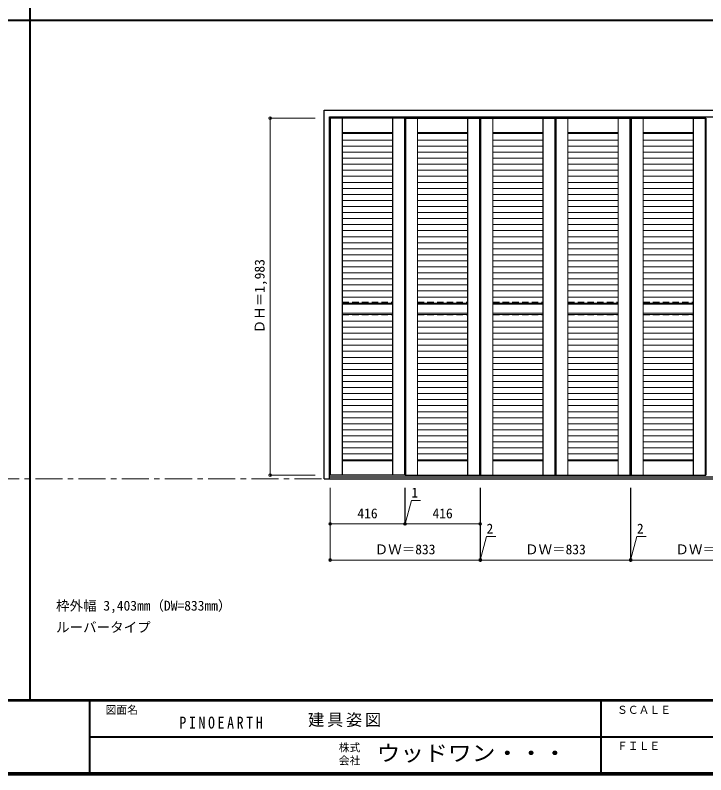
# Model space of a CAD drawing. Units: millimetres, scale not verified. Extents: x -6000 to 5700, y -4307 to 4260.
# Drawn here: x -562 to 3273, y -4205 to 12 of the extents above; entities that cross this region are included whole.
import ezdxf
from ezdxf.enums import TextEntityAlignment as Align

# ---------------------------------------------------------------- set-up
doc = ezdxf.new("R2010")
doc.units = ezdxf.units.MM
doc.header["$LTSCALE"] = 30
doc.header["$PDMODE"] = 32
doc.header["$PDSIZE"] = 15
doc.linetypes.add('CHAIN1', pattern=[8, 5, -1, 1, -1])
doc.linetypes.add('DASHED1', pattern=[1.8, 1.2, -0.6])
for name, color, linetype, lineweight in [('0-1_通り芯', 7, 'CHAIN1', 18), ('0-2_扉', 3, 'Continuous', 25), ('0-3_仕上げ', 7, 'Continuous', 18), ('0-4_枠', 3, 'Continuous', 25), ('0-B_寸法', 4, 'Continuous', 9), ('F-1_枠', 6, 'Continuous', 40)]:
    doc.layers.add(name, color=color, linetype=linetype, lineweight=lineweight)
for name, color, linetype in [('0-A_文字', 7, 'Continuous'), ('F-0_補助線', 7, 'Continuous'), ('F-A_文字', 7, 'Continuous')]:
    doc.layers.add(name, color=color, linetype=linetype)
doc.styles.add('ＭＳ ゴシック', font='')
doc.styles.get('ＭＳ ゴシック').set_extended_font_data('MS Gothic')

msp = doc.modelspace()

# ---------------------------------------------------------------- linework, layer by layer
at = {"layer": '0-1_通り芯'}
msp.add_line((-5490, -2562.5), (5700, -2562.5), dxfattribs=at)
at = {"layer": '0-2_扉'}
for p, q in [((1186.76, -559), (1186.76, -2542)), ((1602.76, -559), (1186.76, -559)), ((1602.76, -559), (1602.76, -2542)), ((1603.76, -559), (1603.76, -2542)), ((1603.76, -559), (2019.76, -559)), ((2019.76, -559), (2019.76, -2542)), ((2021.76, -559), (2021.76, -2542)), ((2021.76, -559), (2437.76, -559)), ((2437.76, -559), (2437.76, -2542)), ((2438.76, -559), (2438.76, -2542)), ((2438.76, -559), (2854.76, -559)), ((2854.76, -559), (2854.76, -2542)), ((2856.76, -559), (3272.76, -559)), ((2856.76, -559), (2856.76, -2542)), ((3272.76, -559), (3272.76, -2542)), ((1602.76, -2542), (1186.76, -2542)), ((1603.76, -2542), (2019.76, -2542)), ((2021.76, -2542), (2437.76, -2542)), ((2438.76, -2542), (2854.76, -2542)), ((2856.76, -2542), (3272.76, -2542))]:
    msp.add_line(p, q, dxfattribs=at)
at = {"layer": '0-3_仕上げ'}
for p, q in [((1189.76, -559), (1189.76, -2542)), ((1254.76, -559), (1254.76, -2542)), ((1255.76, -559), (1255.76, -2542)), ((1533.76, -2542), (1533.76, -559)), ((1534.76, -2542), (1534.76, -559)), ((1599.76, -559), (1599.76, -2542)), ((1606.76, -559), (1606.76, -2542)), ((1671.76, -559), (1671.76, -2542)), ((1672.76, -559), (1672.76, -2542)), ((1950.76, -2542), (1950.76, -559)), ((1951.76, -2542), (1951.76, -559)), ((2016.76, -559), (2016.76, -2542)), ((2024.76, -559), (2024.76, -2542)), ((2089.76, -559), (2089.76, -2542)), ((2090.76, -559), (2090.76, -2542)), ((2368.76, -2542), (2368.76, -559)), ((2369.76, -2542), (2369.76, -559)), ((2434.76, -559), (2434.76, -2542)), ((2441.76, -559), (2441.76, -2542)), ((2506.76, -559), (2506.76, -2542)), ((2507.76, -559), (2507.76, -2542)), ((2785.76, -2542), (2785.76, -559)), ((2786.76, -2542), (2786.76, -559)), ((2851.76, -559), (2851.76, -2542)), ((2859.76, -559), (2859.76, -2542)), ((2924.76, -559), (2924.76, -2542)), ((2925.76, -559), (2925.76, -2542)), ((3203.76, -2542), (3203.76, -559)), ((3204.76, -2542), (3204.76, -559)), ((3269.76, -559), (3269.76, -2542)), ((1533.76, -639), (1255.76, -639)), ((1533.76, -642), (1255.76, -642)), ((1533.76, -645.46), (1255.76, -645.46)), ((1950.76, -639), (1672.76, -639)), ((1950.76, -642), (1672.76, -642)), ((1950.76, -645.46), (1672.76, -645.46)), ((2368.76, -639), (2090.76, -639)), ((2368.76, -642), (2090.76, -642)), ((2368.76, -645.46), (2090.76, -645.46)), ((2785.76, -639), (2507.76, -639)), ((2785.76, -642), (2507.76, -642)), ((2785.76, -645.46), (2507.76, -645.46)), ((3203.76, -639), (2925.76, -639)), ((3203.76, -642), (2925.76, -642)), ((3203.76, -645.46), (2925.76, -645.46)), ((1533.76, -681.53), (1255.76, -681.53)), ((1533.76, -715.03), (1255.76, -715.03)), ((1950.76, -681.53), (1672.76, -681.53)), ((1950.76, -715.03), (1672.76, -715.03)), ((2368.76, -681.53), (2090.76, -681.53)), ((2368.76, -715.03), (2090.76, -715.03)), ((2785.76, -681.53), (2507.76, -681.53)), ((2785.76, -715.03), (2507.76, -715.03)), ((3203.76, -681.53), (2925.76, -681.53)), ((3203.76, -715.03), (2925.76, -715.03)), ((1533.76, -748.53), (1255.76, -748.53)), ((1950.76, -748.53), (1672.76, -748.53)), ((2368.76, -748.53), (2090.76, -748.53)), ((2785.76, -748.53), (2507.76, -748.53)), ((3203.76, -748.53), (2925.76, -748.53)), ((1533.76, -782.03), (1255.76, -782.03)), ((1950.76, -782.03), (1672.76, -782.03)), ((2368.76, -782.03), (2090.76, -782.03)), ((2785.76, -782.03), (2507.76, -782.03)), ((3203.76, -782.03), (2925.76, -782.03)), ((1533.76, -815.53), (1255.76, -815.53)), ((1950.76, -815.53), (1672.76, -815.53)), ((2368.76, -815.53), (2090.76, -815.53)), ((2785.76, -815.53), (2507.76, -815.53)), ((3203.76, -815.53), (2925.76, -815.53)), ((1533.76, -849.03), (1255.76, -849.03)), ((1533.76, -882.53), (1255.76, -882.53)), ((1950.76, -849.03), (1672.76, -849.03)), ((1950.76, -882.53), (1672.76, -882.53)), ((2368.76, -849.03), (2090.76, -849.03)), ((2368.76, -882.53), (2090.76, -882.53)), ((2785.76, -849.03), (2507.76, -849.03)), ((2785.76, -882.53), (2507.76, -882.53)), ((3203.76, -849.03), (2925.76, -849.03)), ((3203.76, -882.53), (2925.76, -882.53)), ((1533.76, -916.03), (1255.76, -916.03)), ((1950.76, -916.03), (1672.76, -916.03)), ((2368.76, -916.03), (2090.76, -916.03)), ((2785.76, -916.03), (2507.76, -916.03)), ((3203.76, -916.03), (2925.76, -916.03)), ((1533.76, -949.53), (1255.76, -949.53)), ((1950.76, -949.53), (1672.76, -949.53)), ((2368.76, -949.53), (2090.76, -949.53)), ((2785.76, -949.53), (2507.76, -949.53)), ((3203.76, -949.53), (2925.76, -949.53)), ((1533.76, -983.03), (1255.76, -983.03)), ((1950.76, -983.03), (1672.76, -983.03)), ((2368.76, -983.03), (2090.76, -983.03)), ((2785.76, -983.03), (2507.76, -983.03)), ((3203.76, -983.03), (2925.76, -983.03)), ((1533.76, -1016.53), (1255.76, -1016.53)), ((1533.76, -1050.03), (1255.76, -1050.03)), ((1950.76, -1016.53), (1672.76, -1016.53)), ((1950.76, -1050.03), (1672.76, -1050.03)), ((2368.76, -1016.53), (2090.76, -1016.53)), ((2368.76, -1050.03), (2090.76, -1050.03)), ((2785.76, -1016.53), (2507.76, -1016.53)), ((2785.76, -1050.03), (2507.76, -1050.03)), ((3203.76, -1016.53), (2925.76, -1016.53)), ((3203.76, -1050.03), (2925.76, -1050.03)), ((1533.76, -1083.53), (1255.76, -1083.53)), ((1950.76, -1083.53), (1672.76, -1083.53)), ((2368.76, -1083.53), (2090.76, -1083.53)), ((2785.76, -1083.53), (2507.76, -1083.53)), ((3203.76, -1083.53), (2925.76, -1083.53)), ((1533.76, -1117.03), (1255.76, -1117.03)), ((1950.76, -1117.03), (1672.76, -1117.03)), ((2368.76, -1117.03), (2090.76, -1117.03)), ((2785.76, -1117.03), (2507.76, -1117.03)), ((3203.76, -1117.03), (2925.76, -1117.03)), ((1533.76, -1150.53), (1255.76, -1150.53)), ((1950.76, -1150.53), (1672.76, -1150.53)), ((2368.76, -1150.53), (2090.76, -1150.53)), ((2785.76, -1150.53), (2507.76, -1150.53)), ((3203.76, -1150.53), (2925.76, -1150.53)), ((1533.76, -1184.03), (1255.76, -1184.03)), ((1533.76, -1217.53), (1255.76, -1217.53)), ((1950.76, -1184.03), (1672.76, -1184.03)), ((1950.76, -1217.53), (1672.76, -1217.53)), ((2368.76, -1184.03), (2090.76, -1184.03)), ((2368.76, -1217.53), (2090.76, -1217.53)), ((2785.76, -1184.03), (2507.76, -1184.03)), ((2785.76, -1217.53), (2507.76, -1217.53)), ((3203.76, -1184.03), (2925.76, -1184.03)), ((3203.76, -1217.53), (2925.76, -1217.53)), ((1533.76, -1251.03), (1255.76, -1251.03)), ((1950.76, -1251.03), (1672.76, -1251.03)), ((2368.76, -1251.03), (2090.76, -1251.03)), ((2785.76, -1251.03), (2507.76, -1251.03)), ((3203.76, -1251.03), (2925.76, -1251.03)), ((1533.76, -1284.53), (1255.76, -1284.53)), ((1950.76, -1284.53), (1672.76, -1284.53)), ((2368.76, -1284.53), (2090.76, -1284.53)), ((2785.76, -1284.53), (2507.76, -1284.53)), ((3203.76, -1284.53), (2925.76, -1284.53)), ((1533.76, -1318.03), (1255.76, -1318.03)), ((1950.76, -1318.03), (1672.76, -1318.03)), ((2368.76, -1318.03), (2090.76, -1318.03)), ((2785.76, -1318.03), (2507.76, -1318.03)), ((3203.76, -1318.03), (2925.76, -1318.03)), ((1533.76, -1351.53), (1255.76, -1351.53)), ((1533.76, -1385.03), (1255.76, -1385.03)), ((1950.76, -1351.53), (1672.76, -1351.53)), ((1950.76, -1385.03), (1672.76, -1385.03)), ((2368.76, -1351.53), (2090.76, -1351.53)), ((2368.76, -1385.03), (2090.76, -1385.03)), ((2785.76, -1351.53), (2507.76, -1351.53)), ((2785.76, -1385.03), (2507.76, -1385.03)), ((3203.76, -1351.53), (2925.76, -1351.53)), ((3203.76, -1385.03), (2925.76, -1385.03)), ((1533.76, -1418.53), (1255.76, -1418.53)), ((1950.76, -1418.53), (1672.76, -1418.53)), ((2368.76, -1418.53), (2090.76, -1418.53)), ((2785.76, -1418.53), (2507.76, -1418.53)), ((3203.76, -1418.53), (2925.76, -1418.53)), ((1533.76, -1452.03), (1255.76, -1452.03)), ((1950.76, -1452.03), (1672.76, -1452.03)), ((2368.76, -1452.03), (2090.76, -1452.03)), ((2785.76, -1452.03), (2507.76, -1452.03)), ((3203.76, -1452.03), (2925.76, -1452.03)), ((1533.76, -1485.53), (1255.76, -1485.53)), ((1950.76, -1485.53), (1672.76, -1485.53)), ((2368.76, -1485.53), (2090.76, -1485.53)), ((2785.76, -1485.53), (2507.76, -1485.53)), ((3203.76, -1485.53), (2925.76, -1485.53)), ((1533.76, -1519.03), (1255.76, -1519.03)), ((1533.76, -1552.53), (1255.76, -1552.53)), ((1950.76, -1519.03), (1672.76, -1519.03)), ((1950.76, -1552.53), (1672.76, -1552.53)), ((2368.76, -1519.03), (2090.76, -1519.03)), ((2368.76, -1552.53), (2090.76, -1552.53)), ((2785.76, -1519.03), (2507.76, -1519.03)), ((2785.76, -1552.53), (2507.76, -1552.53)), ((3203.76, -1519.03), (2925.76, -1519.03)), ((3203.76, -1552.53), (2925.76, -1552.53)), ((1533.76, -1586.03), (1255.76, -1586.03)), ((1255.76, -1592), (1533.76, -1592)), ((1950.76, -1586.03), (1672.76, -1586.03)), ((1672.76, -1592), (1950.76, -1592)), ((2368.76, -1586.03), (2090.76, -1586.03)), ((2090.76, -1592), (2368.76, -1592)), ((2785.76, -1586.03), (2507.76, -1586.03)), ((2507.76, -1592), (2785.76, -1592)), ((3203.76, -1586.03), (2925.76, -1586.03)), ((2925.76, -1592), (3203.76, -1592)), ((1255.76, -1641.41), (1533.76, -1641.41)), ((1672.76, -1641.41), (1950.76, -1641.41)), ((2090.76, -1641.41), (2368.76, -1641.41)), ((2507.76, -1641.41), (2785.76, -1641.41)), ((2925.76, -1641.41), (3203.76, -1641.41)), ((1255.76, -1650.46), (1533.76, -1650.46)), ((1255.76, -1686.54), (1533.76, -1686.54)), ((1672.76, -1650.46), (1950.76, -1650.46)), ((1672.76, -1686.54), (1950.76, -1686.54)), ((2090.76, -1650.46), (2368.76, -1650.46)), ((2090.76, -1686.54), (2368.76, -1686.54)), ((2507.76, -1650.46), (2785.76, -1650.46)), ((2507.76, -1686.54), (2785.76, -1686.54)), ((2925.76, -1650.46), (3203.76, -1650.46)), ((2925.76, -1686.54), (3203.76, -1686.54)), ((1255.76, -1720.03), (1533.76, -1720.03)), ((1672.76, -1720.03), (1950.76, -1720.03)), ((2090.76, -1720.03), (2368.76, -1720.03)), ((2507.76, -1720.03), (2785.76, -1720.03)), ((2925.76, -1720.03), (3203.76, -1720.03)), ((1255.76, -1753.53), (1533.76, -1753.53)), ((1672.76, -1753.53), (1950.76, -1753.53)), ((2090.76, -1753.53), (2368.76, -1753.53)), ((2507.76, -1753.53), (2785.76, -1753.53)), ((2925.76, -1753.53), (3203.76, -1753.53)), ((1255.76, -1787.03), (1533.76, -1787.03)), ((1672.76, -1787.03), (1950.76, -1787.03)), ((2090.76, -1787.03), (2368.76, -1787.03)), ((2507.76, -1787.03), (2785.76, -1787.03)), ((2925.76, -1787.03), (3203.76, -1787.03)), ((1255.76, -1820.54), (1533.76, -1820.54)), ((1255.76, -1854.04), (1533.76, -1854.04)), ((1672.76, -1820.54), (1950.76, -1820.54)), ((1672.76, -1854.04), (1950.76, -1854.04)), ((2090.76, -1820.54), (2368.76, -1820.54)), ((2090.76, -1854.04), (2368.76, -1854.04)), ((2507.76, -1820.54), (2785.76, -1820.54)), ((2507.76, -1854.04), (2785.76, -1854.04)), ((2925.76, -1820.54), (3203.76, -1820.54)), ((2925.76, -1854.04), (3203.76, -1854.04)), ((1255.76, -1887.54), (1533.76, -1887.54)), ((1672.76, -1887.54), (1950.76, -1887.54)), ((2090.76, -1887.54), (2368.76, -1887.54)), ((2507.76, -1887.54), (2785.76, -1887.54)), ((2925.76, -1887.54), (3203.76, -1887.54)), ((1255.76, -1921.04), (1533.76, -1921.04)), ((1672.76, -1921.04), (1950.76, -1921.04)), ((2090.76, -1921.04), (2368.76, -1921.04)), ((2507.76, -1921.04), (2785.76, -1921.04)), ((2925.76, -1921.04), (3203.76, -1921.04)), ((1255.76, -1954.54), (1533.76, -1954.54)), ((1672.76, -1954.54), (1950.76, -1954.54)), ((2090.76, -1954.54), (2368.76, -1954.54)), ((2507.76, -1954.54), (2785.76, -1954.54)), ((2925.76, -1954.54), (3203.76, -1954.54)), ((1255.76, -1988.04), (1533.76, -1988.04)), ((1255.76, -2021.54), (1533.76, -2021.54)), ((1672.76, -1988.04), (1950.76, -1988.04)), ((1672.76, -2021.54), (1950.76, -2021.54)), ((2090.76, -1988.04), (2368.76, -1988.04)), ((2090.76, -2021.54), (2368.76, -2021.54)), ((2507.76, -1988.04), (2785.76, -1988.04)), ((2507.76, -2021.54), (2785.76, -2021.54)), ((2925.76, -1988.04), (3203.76, -1988.04)), ((2925.76, -2021.54), (3203.76, -2021.54)), ((1255.76, -2055.04), (1533.76, -2055.04)), ((1672.76, -2055.04), (1950.76, -2055.04)), ((2090.76, -2055.04), (2368.76, -2055.04)), ((2507.76, -2055.04), (2785.76, -2055.04)), ((2925.76, -2055.04), (3203.76, -2055.04)), ((1255.76, -2088.54), (1533.76, -2088.54)), ((1672.76, -2088.54), (1950.76, -2088.54)), ((2090.76, -2088.54), (2368.76, -2088.54)), ((2507.76, -2088.54), (2785.76, -2088.54)), ((2925.76, -2088.54), (3203.76, -2088.54)), ((1255.76, -2122.04), (1533.76, -2122.04)), ((1672.76, -2122.04), (1950.76, -2122.04)), ((2090.76, -2122.04), (2368.76, -2122.04)), ((2507.76, -2122.04), (2785.76, -2122.04)), ((2925.76, -2122.04), (3203.76, -2122.04)), ((1255.76, -2155.54), (1533.76, -2155.54)), ((1255.76, -2189.04), (1533.76, -2189.04)), ((1672.76, -2155.54), (1950.76, -2155.54)), ((1672.76, -2189.04), (1950.76, -2189.04)), ((2090.76, -2155.54), (2368.76, -2155.54)), ((2090.76, -2189.04), (2368.76, -2189.04)), ((2507.76, -2155.54), (2785.76, -2155.54)), ((2507.76, -2189.04), (2785.76, -2189.04)), ((2925.76, -2155.54), (3203.76, -2155.54)), ((2925.76, -2189.04), (3203.76, -2189.04)), ((1255.76, -2222.53), (1533.76, -2222.53)), ((1672.76, -2222.53), (1950.76, -2222.53)), ((2090.76, -2222.53), (2368.76, -2222.53)), ((2507.76, -2222.53), (2785.76, -2222.53)), ((2925.76, -2222.53), (3203.76, -2222.53)), ((1255.76, -2256.03), (1533.76, -2256.03)), ((1672.76, -2256.03), (1950.76, -2256.03)), ((2090.76, -2256.03), (2368.76, -2256.03)), ((2507.76, -2256.03), (2785.76, -2256.03)), ((2925.76, -2256.03), (3203.76, -2256.03)), ((1255.76, -2289.53), (1533.76, -2289.53)), ((1672.76, -2289.53), (1950.76, -2289.53)), ((2090.76, -2289.53), (2368.76, -2289.53)), ((2507.76, -2289.53), (2785.76, -2289.53)), ((2925.76, -2289.53), (3203.76, -2289.53)), ((1255.76, -2323.04), (1533.76, -2323.04)), ((1255.76, -2356.54), (1533.76, -2356.54)), ((1672.76, -2323.04), (1950.76, -2323.04)), ((1672.76, -2356.54), (1950.76, -2356.54)), ((2090.76, -2323.04), (2368.76, -2323.04)), ((2090.76, -2356.54), (2368.76, -2356.54)), ((2507.76, -2323.04), (2785.76, -2323.04)), ((2507.76, -2356.54), (2785.76, -2356.54)), ((2925.76, -2323.04), (3203.76, -2323.04)), ((2925.76, -2356.54), (3203.76, -2356.54)), ((1255.76, -2390.04), (1533.76, -2390.04)), ((1672.76, -2390.04), (1950.76, -2390.04)), ((2090.76, -2390.04), (2368.76, -2390.04)), ((2507.76, -2390.04), (2785.76, -2390.04)), ((2925.76, -2390.04), (3203.76, -2390.04)), ((1255.76, -2423.54), (1533.76, -2423.54)), ((1672.76, -2423.54), (1950.76, -2423.54)), ((2090.76, -2423.54), (2368.76, -2423.54)), ((2507.76, -2423.54), (2785.76, -2423.54)), ((2925.76, -2423.54), (3203.76, -2423.54)), ((1255.76, -2457.04), (1533.76, -2457.04)), ((1255.76, -2459), (1533.76, -2459)), ((1255.76, -2462), (1533.76, -2462)), ((1672.76, -2457.04), (1950.76, -2457.04)), ((1672.76, -2459), (1950.76, -2459)), ((1672.76, -2462), (1950.76, -2462)), ((2090.76, -2457.04), (2368.76, -2457.04)), ((2090.76, -2459), (2368.76, -2459)), ((2090.76, -2462), (2368.76, -2462)), ((2507.76, -2457.04), (2785.76, -2457.04)), ((2507.76, -2459), (2785.76, -2459)), ((2507.76, -2462), (2785.76, -2462)), ((2925.76, -2457.04), (3203.76, -2457.04)), ((2925.76, -2459), (3203.76, -2459)), ((2925.76, -2462), (3203.76, -2462))]:
    msp.add_line(p, q, dxfattribs=at)
at = {"layer": '0-3_仕上げ', "linetype": 'DASHED1'}
for p, q in [((1255.76, -1581.67), (1533.76, -1581.67)), ((1672.76, -1581.67), (1950.76, -1581.67)), ((2090.76, -1581.67), (2368.76, -1581.67)), ((2507.76, -1581.67), (2785.76, -1581.67)), ((2925.76, -1581.67), (3203.76, -1581.67)), ((1255.76, -1651.67), (1533.76, -1651.67)), ((1672.76, -1651.67), (1950.76, -1651.67)), ((2090.76, -1651.67), (2368.76, -1651.67)), ((2507.76, -1651.67), (2785.76, -1651.67)), ((2925.76, -1651.67), (3203.76, -1651.67))]:
    msp.add_line(p, q, dxfattribs=at)
at = {"layer": '0-4_枠'}
for p, q in [((1154.26, -515.5), (4557.26, -515.5)), ((1154.26, -2562.5), (1154.26, -515.5)), ((1184.26, -551.5), (4527.26, -551.5)), ((1184.26, -2562.5), (1184.26, -551.5)), ((1154.26, -2562.5), (4557.26, -2562.5)), ((1184.26, -2550.5), (4527.26, -2550.5))]:
    msp.add_line(p, q, dxfattribs=at)
at = {"layer": '0-B_寸法'}
for p, q in [((854.26, -559), (1104.26, -559)), ((854.26, -559), (854.26, -2542)), ((854.26, -2542), (1104.26, -2542)), ((1186.76, -3012.5), (1186.76, -2612.5)), ((1602.76, -2812.5), (1602.76, -2612.5)), ((1603.76, -2812.5), (1603.76, -2612.5)), ((2019.76, -3012.5), (2019.76, -2612.5)), ((2021.76, -3012.5), (2021.76, -2612.5)), ((2854.76, -3012.5), (2854.76, -2612.5)), ((2856.76, -3012.5), (2856.76, -2612.5)), ((1603.26, -2812.5), (1638.21, -2682.07)), ((1638.21, -2682.07), (1688.99, -2682.07)), ((1186.76, -2812.5), (1602.76, -2812.5)), ((1602.76, -2812.5), (1603.76, -2812.5)), ((1603.76, -2812.5), (2019.76, -2812.5)), ((2020.76, -3012.5), (2055.71, -2882.07)), ((2055.71, -2882.07), (2106.49, -2882.07)), ((2855.76, -3012.5), (2890.71, -2882.07)), ((2890.71, -2882.07), (2941.49, -2882.07)), ((1186.76, -3012.5), (2019.76, -3012.5)), ((2019.76, -3012.5), (2021.76, -3012.5)), ((2021.76, -3012.5), (2854.76, -3012.5)), ((2854.76, -3012.5), (2856.76, -3012.5)), ((2856.76, -3012.5), (3689.76, -3012.5))]:
    msp.add_line(p, q, dxfattribs=at)
at = {"layer": '0-B_寸法', "color": 7}
for p in [(854.26, -559), (854.26, -2542), (1186.76, -2812.5), (1602.76, -2812.5), (1603.76, -2812.5), (2019.76, -2812.5), (1186.76, -3012.5), (2019.76, -3012.5), (2021.76, -3012.5), (2854.76, -3012.5), (2856.76, -3012.5)]:
    msp.add_point(p, dxfattribs=at)
at = {"layer": 'F-1_枠'}
for p, q in [((-478.47, -3790), (-478.47, 190.5)), ((-6000, -15.5), (5700, -15.5)), ((5700, -3790), (-6000, -3790)), ((5700, -3795), (-6000, -3795)), ((-150, -3795), (-150, -4195)), ((2690, -3795), (2690, -4195)), ((-150, -3995), (5690, -3995.01)), ((5700, -4195), (-6000, -4195)), ((5700, -4200), (-6000, -4200)), ((5700, -4205), (-6000, -4205))]:
    msp.add_line(p, q, dxfattribs=at)

# ---------------------------------------------------------------- texts
at = {"layer": '0-A_文字', "style": 'ＭＳ ゴシック'}
for s, p in [('枠外幅 3,403mm（DW=833mm）', (-334.82, -3310)), ('ルーバータイプ', (-334.82, -3430))]:
    msp.add_text(s, height=54.99, dxfattribs=at).set_placement(p, align=Align.BOTTOM_LEFT)
at = {"layer": '0-B_寸法', "color": 7, "style": 'ＭＳ ゴシック'}
msp.add_text('ＤＨ＝1,983', height=54.99, rotation=90, dxfattribs=at).set_placement((839.26, -1754.25), align=Align.BOTTOM_LEFT)
for s, p in [('1', (1638.21, -2682.07)), ('416', (1338.51, -2797.5)), ('416', (1755.51, -2797.5)), ('2', (2055.71, -2882.07)), ('2', (2890.71, -2882.07)), ('ＤＷ＝833', (1434.51, -2997.5)), ('ＤＷ＝833', (2269.51, -2997.5)), ('ＤＷ＝833', (3104.51, -2997.5))]:
    msp.add_text(s, height=54.99, dxfattribs=at).set_placement(p, align=Align.BOTTOM_LEFT)
at = {"layer": 'F-0_補助線', "insert": (350, -3949.21), "char_height": 65.98, "attachment_point": 7, "style": 'ＭＳ ゴシック'}
msp.add_mtext('\\T1.39;\\W0.85;PINOEARTH', dxfattribs=at)
at = {"layer": 'F-A_文字', "style": 'ＭＳ ゴシック'}
for s, p in [('図面名', (-60, -3880)), ('ＳＣＡＬＥ', (2780, -3880)), ('株式', (1235, -4089)), ('ＦＩＬＥ', (2780, -4080)), ('会社', (1235, -4161))]:
    msp.add_text(s, height=43.99, dxfattribs=at).set_placement(p, align=Align.BOTTOM_LEFT)
at = {"layer": 'F-A_文字', "style": 'ＭＳ ゴシック', "width": 1.1}
msp.add_text('ウッドワン・・・', height=87.98, dxfattribs=at).set_placement((1445, -4155), align=Align.BOTTOM_LEFT)
at = {"layer": 'F-A_文字', "insert": (1064.65, -3940), "char_height": 65.98, "attachment_point": 7, "style": 'ＭＳ ゴシック'}
msp.add_mtext('\\T1.17;建具姿図', dxfattribs=at)

doc.saveas('drawing.dxf')
